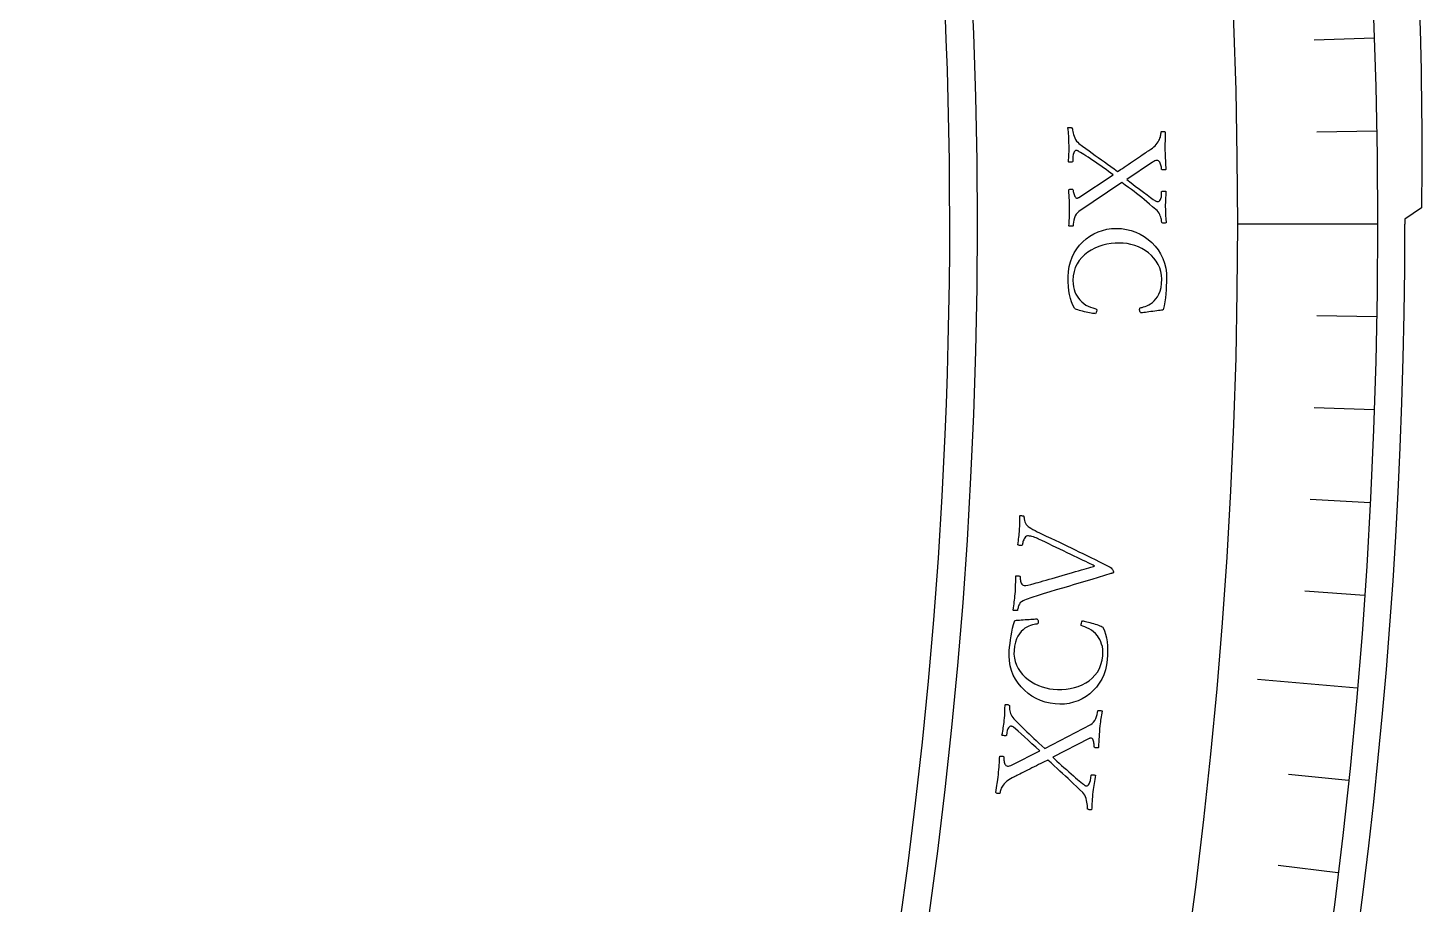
# Model space of a CAD drawing. Header units: millimetres. Extents: x -76 to 76, y -76 to 86.
# Drawn here: x 56.45 to 76.24, y -9.66 to 2.79 of the extents above; entities that cross this region are included whole.
import ezdxf

# ---------------------------------------------------------------- set-up
doc = ezdxf.new("R2010")
doc.units = ezdxf.units.MM
for name, color, linetype in [('CUT_INNER', 6, 'Continuous'), ('CUT_OUTER', 1, 'Continuous'), ('ENGRAVE', 7, 'Continuous'), ('ENGRAVE_FINE', 8, 'Continuous'), ('TEXT', 5, 'Continuous')]:
    doc.layers.add(name, color=color, linetype=linetype)

msp = doc.modelspace()

# ---------------------------------------------------------------- linework, layer by layer
at = {"layer": 'CUT_INNER'}
for centre, radius, start, end in [((0.0001, -0.0002), 69.5399, 92.274707, 357.539245), ((0.0006, 0.0002), 69.5394, 357.538874, 87.725814)]:
    msp.add_arc(centre, radius, start, end, dxfattribs=at)
at = {"layer": 'CUT_OUTER'}
msp.add_lwpolyline([(76.24, 0.2304), (76.237, 0.2282), (75.9998, 0.0698), (76, 0)], dxfattribs=at)
for centre, radius, start, end in [((13.0817, 1.0018), 63.163, 359.300197, 10.638006), ((0.0001, -0.0001), 75.9999, 179.913117, 0.0001)]:
    msp.add_arc(centre, radius, start, end, dxfattribs=at)
at = {"layer": 'ENGRAVE'}
for points in [[(75.6124, 0), (73.6227, 0)], [(75.3247, -6.5901), (73.9089, -6.4662)]]:
    msp.add_lwpolyline(points, dxfattribs=at)
for radius in [75.6124, 73.6227, 69.9276]:
    msp.add_circle((0, 0), radius, dxfattribs=at)
at = {"layer": 'ENGRAVE_FINE'}
for points in [[(75.5663, 2.6388), (74.7141, 2.6091)], [(75.6009, 1.3196), (74.7483, 1.3047)], [(75.6009, -1.3196), (74.7483, -1.3047)], [(75.5663, -2.6388), (74.7141, -2.6091)], [(75.5088, -3.9572), (74.6572, -3.9126)], [(75.4282, -5.2745), (74.5776, -5.215)], [(75.1982, -7.9036), (74.3501, -7.8145)], [(75.0488, -9.2148), (74.2024, -9.1109)]]:
    msp.add_lwpolyline(points, dxfattribs=at)
at = {"layer": 'TEXT'}
for points in [[(72.5948, 1.0426), (72.5955, 1.0047), (72.5966, 0.9683), (72.5981, 0.9336), (72.5999, 0.9005), (72.6018, 0.8684), (72.6036, 0.8365), (72.6052, 0.8048), (72.6067, 0.7735), (72.6014, 0.7715), (72.594, 0.7701), (72.5844, 0.7692), (72.5727, 0.7688), (72.5615, 0.7692), (72.5536, 0.7708), (72.5487, 0.7734), (72.5471, 0.7771), (72.5467, 0.7856), (72.5456, 0.796), (72.5438, 0.8082), (72.5413, 0.8223), (72.5379, 0.8371), (72.5335, 0.8513), (72.5281, 0.8649), (72.5215, 0.878), (72.5136, 0.8892), (72.504, 0.8972), (72.4927, 0.9019), (72.4798, 0.9033), (72.4672, 0.9016), (72.4527, 0.8965), (72.4365, 0.8883), (72.4184, 0.8768), (72.0511, 0.6307), (72.1133, 0.5847), (72.1736, 0.5397), (72.2319, 0.4957), (72.2884, 0.4526), (72.3409, 0.4129), (72.3871, 0.3791), (72.4273, 0.3511), (72.4613, 0.329), (72.4666, 0.3261), (72.4719, 0.3239), (72.4772, 0.3224), (72.4825, 0.3215), (72.4873, 0.3211), (72.4911, 0.3208), (72.4937, 0.3206), (72.4953, 0.3205), (72.503, 0.3222), (72.5112, 0.327), (72.5199, 0.3352), (72.5292, 0.3465), (72.5375, 0.3634), (72.5433, 0.388), (72.5467, 0.4204), (72.5477, 0.4607), (72.5501, 0.4636), (72.5554, 0.4658), (72.5634, 0.4674), (72.5742, 0.4684), (72.5856, 0.4687), (72.5952, 0.4683), (72.6031, 0.4672), (72.6093, 0.4654), (72.6074, 0.435), (72.6057, 0.4064), (72.604, 0.3795), (72.6025, 0.3544), (72.6012, 0.3295), (72.6003, 0.3035), (72.5998, 0.2762), (72.5997, 0.2477), (72.6001, 0.2084), (72.601, 0.1723), (72.6024, 0.1395), (72.6043, 0.1099), (72.6064, 0.0831), (72.6081, 0.0587), (72.6096, 0.0368), (72.6108, 0.0172), (72.6057, 0.0153), (72.5991, 0.0137), (72.5909, 0.0126), (72.581, 0.0118), (72.5711, 0.012), (72.5624, 0.0137), (72.5551, 0.0169), (72.5491, 0.0215), (72.5488, 0.0274), (72.5478, 0.0363), (72.5461, 0.0484), (72.5438, 0.0635), (72.5403, 0.0806), (72.5353, 0.0985), (72.5286, 0.1172), (72.5203, 0.1366), (72.5101, 0.1561), (72.4977, 0.1745), (72.4829, 0.192), (72.466, 0.2086), (72.4196, 0.2469), (72.3764, 0.2827), (72.3364, 0.3159), (72.2996, 0.3465), (72.2643, 0.3756), (72.2287, 0.4043), (72.1928, 0.4325), (72.1566, 0.4603), (72.1185, 0.4891), (72.077, 0.5203), (72.032, 0.5537), (71.9835, 0.5895), (71.3735, 0.1779), (71.3528, 0.161), (71.3353, 0.1402), (71.321, 0.1155), (71.3099, 0.0868), (71.3016, 0.0567), (71.2956, 0.028), (71.292, 0.0007), (71.2908, -0.0254), (71.2856, -0.0281), (71.2786, -0.0299), (71.2697, -0.0307), (71.2589, -0.0307), (71.2484, -0.0301), (71.2403, -0.0293), (71.2346, -0.0285), (71.2313, -0.0275), (71.2334, 0.0021), (71.2353, 0.0296), (71.2371, 0.055), (71.2387, 0.0782), (71.2401, 0.1016), (71.241, 0.1274), (71.2416, 0.1555), (71.2417, 0.186), (71.2414, 0.228), (71.2406, 0.2671), (71.2395, 0.3035), (71.238, 0.3372), (71.2361, 0.3708), (71.2341, 0.4072), (71.232, 0.4463), (71.2296, 0.4882), (71.2349, 0.492), (71.2423, 0.4947), (71.2519, 0.4963), (71.2636, 0.4969), (71.2748, 0.4965), (71.2827, 0.495), (71.2875, 0.4923), (71.2892, 0.4887), (71.2896, 0.4813), (71.2909, 0.472), (71.2929, 0.4607), (71.2958, 0.4474), (71.2995, 0.4334), (71.3042, 0.4197), (71.3098, 0.4065), (71.3163, 0.3936), (71.3236, 0.3825), (71.3316, 0.3746), (71.3402, 0.3699), (71.3494, 0.3684), (71.3517, 0.3686), (71.3544, 0.3692), (71.3576, 0.3702), (71.3611, 0.3716), (71.3646, 0.3733), (71.3677, 0.3751), (71.3704, 0.377), (71.3727, 0.3791), (71.8592, 0.6994), (71.8273, 0.723), (71.7936, 0.7475), (71.7582, 0.7729), (71.721, 0.7992), (71.6832, 0.8257), (71.6458, 0.8517), (71.6087, 0.8774), (71.5721, 0.9026), (71.5367, 0.9267), (71.5035, 0.949), (71.4724, 0.9694), (71.4434, 0.9879), (71.4177, 1.0041), (71.3962, 1.0175), (71.3791, 1.028), (71.3662, 1.0356), (71.3638, 1.0368), (71.3609, 1.0382), (71.3574, 1.0398), (71.3534, 1.0418), (71.349, 1.0435), (71.3443, 1.0448), (71.3394, 1.0455), (71.3342, 1.0457), (71.3248, 1.0433), (71.316, 1.0365), (71.3076, 1.0251), (71.2996, 1.0092), (71.2929, 0.988), (71.2883, 0.9604), (71.2858, 0.9265), (71.2853, 0.8863), (71.2802, 0.8834), (71.2732, 0.8812), (71.2643, 0.8795), (71.2535, 0.8785), (71.243, 0.8782), (71.2349, 0.8786), (71.2292, 0.8796), (71.2259, 0.8814), (71.2276, 0.9101), (71.2291, 0.939), (71.2305, 0.9682), (71.2318, 0.9977), (71.2327, 1.0272), (71.2333, 1.0564), (71.2335, 1.0853), (71.2332, 1.114), (71.2324, 1.1527), (71.2312, 1.1885), (71.2297, 1.2214), (71.2278, 1.2513), (71.2256, 1.2801), (71.2233, 1.3094), (71.2208, 1.3392), (71.2181, 1.3695), (71.2242, 1.3713), (71.2316, 1.3722), (71.2406, 1.3722), (71.2511, 1.3712), (71.2611, 1.3699), (71.2689, 1.3687), (71.2745, 1.3675), (71.2777, 1.3665), (71.2783, 1.3601), (71.2799, 1.3493), (71.2825, 1.3342), (71.2861, 1.3148), (71.2911, 1.2928), (71.2976, 1.27), (71.3057, 1.2465), (71.3154, 1.2222), (71.3269, 1.1989), (71.3403, 1.1784), (71.3557, 1.1607), (71.373, 1.1458), (71.4236, 1.1084), (71.472, 1.0727), (71.5182, 1.0387), (71.5622, 1.0066), (71.6052, 0.9754), (71.6483, 0.9443), (71.6916, 0.9133), (71.735, 0.8823), (71.7792, 0.8507), (71.8253, 0.8176), (71.873, 0.7831), (71.9225, 0.747), (71.9426, 0.7598), (71.965, 0.7744), (71.9896, 0.7907), (72.0164, 0.8089), (72.0447, 0.828), (72.0736, 0.8475), (72.1032, 0.8672), (72.1335, 0.8872), (72.1635, 0.9072), (72.1925, 0.9265), (72.2204, 0.9454), (72.2473, 0.9637), (72.2724, 0.9809), (72.2952, 0.9965), (72.3156, 1.0105), (72.3336, 1.0228), (72.3484, 1.0329), (72.3589, 1.0401), (72.3652, 1.0444), (72.3673, 1.0458), (72.3932, 1.0632), (72.4162, 1.0801), (72.4363, 1.0966), (72.4535, 1.1127), (72.4687, 1.1292), (72.4832, 1.1473), (72.4969, 1.1668), (72.5097, 1.1878), (72.5173, 1.2024), (72.5238, 1.2179), (72.529, 1.2343), (72.533, 1.2517), (72.536, 1.2685), (72.5381, 1.2832), (72.5392, 1.296), (72.5395, 1.3067), (72.541, 1.3105), (72.5458, 1.3132), (72.5537, 1.315), (72.5649, 1.3157), (72.5766, 1.3154), (72.5861, 1.314), (72.5936, 1.3114), (72.599, 1.3077), (72.5985, 1.2704), (72.5979, 1.2358), (72.597, 1.2041), (72.596, 1.1752), (72.595, 1.1463), (72.5945, 1.1146), (72.5945, 1.08), (72.5948, 1.0426)], [(72.6173, -0.7736), (72.6162, -0.8259), (72.614, -0.8794), (72.6106, -0.9341), (72.6062, -0.99), (72.6001, -1.0467), (72.5918, -1.1037), (72.5813, -1.1611), (72.5687, -1.2189), (72.5659, -1.2193), (72.5577, -1.2206), (72.5441, -1.2227), (72.525, -1.2257), (72.5022, -1.2291), (72.4776, -1.2327), (72.4511, -1.2363), (72.4227, -1.2401), (72.3941, -1.2438), (72.3668, -1.2474), (72.3408, -1.251), (72.3162, -1.2544), (72.2946, -1.2573), (72.2781, -1.2593), (72.2664, -1.2605), (72.2597, -1.2609), (72.2555, -1.2608), (72.2512, -1.2586), (72.2471, -1.2542), (72.2429, -1.2477), (72.2393, -1.24), (72.2368, -1.2321), (72.2354, -1.2239), (72.235, -1.2154), (72.2355, -1.2082), (72.2368, -1.2015), (72.2389, -1.1954), (72.2418, -1.1898), (72.2551, -1.1871), (72.2716, -1.1831), (72.2914, -1.1776), (72.3144, -1.1706), (72.3392, -1.1614), (72.3647, -1.1489), (72.3907, -1.1332), (72.4173, -1.1143), (72.4432, -1.0913), (72.4672, -1.0637), (72.4893, -1.0313), (72.5094, -0.9941), (72.5262, -0.9513), (72.5385, -0.9019), (72.5461, -0.846), (72.5492, -0.7836), (72.5465, -0.7268), (72.5373, -0.6726), (72.5215, -0.6211), (72.4991, -0.5722), (72.4711, -0.5264), (72.4386, -0.4839), (72.4015, -0.4448), (72.3599, -0.409), (72.3148, -0.377), (72.2672, -0.349), (72.2172, -0.3251), (72.1648, -0.3051), (72.1112, -0.2895), (72.0573, -0.2782), (72.0034, -0.2714), (71.9492, -0.269), (71.8889, -0.2708), (71.8291, -0.2768), (71.7698, -0.2869), (71.7111, -0.3011), (71.6539, -0.3195), (71.5995, -0.3421), (71.5479, -0.3689), (71.4991, -0.3999), (71.454, -0.4352), (71.4136, -0.4747), (71.378, -0.5184), (71.347, -0.5663), (71.322, -0.6186), (71.3038, -0.6752), (71.2927, -0.7363), (71.2884, -0.8017), (71.2898, -0.8476), (71.2948, -0.8899), (71.3036, -0.9287), (71.3162, -0.964), (71.3313, -0.9961), (71.3478, -1.0255), (71.3656, -1.0522), (71.3847, -1.0761), (71.4127, -1.1052), (71.4424, -1.13), (71.4737, -1.1506), (71.5066, -1.1671), (71.5393, -1.1804), (71.57, -1.1915), (71.5985, -1.2005), (71.625, -1.2073), (71.6252, -1.225), (71.6223, -1.2418), (71.6162, -1.2578), (71.6068, -1.2729), (71.5976, -1.2722), (71.5846, -1.2706), (71.5679, -1.268), (71.5475, -1.2644), (71.5248, -1.2601), (71.5011, -1.2553), (71.4766, -1.2502), (71.4511, -1.2447), (71.4259, -1.2388), (71.4021, -1.2327), (71.3799, -1.2263), (71.359, -1.2198), (71.3408, -1.2132), (71.3263, -1.207), (71.3155, -1.2011), (71.3084, -1.1956), (71.2872, -1.1515), (71.269, -1.1045), (71.2537, -1.0547), (71.2413, -1.0021), (71.2318, -0.9458), (71.2253, -0.8851), (71.2217, -0.8199), (71.221, -0.7503), (71.2251, -0.6758), (71.2359, -0.6046), (71.2534, -0.5365), (71.2776, -0.4717), (71.3076, -0.4106), (71.3426, -0.3538), (71.3825, -0.3014), (71.4275, -0.2533), (71.4766, -0.21), (71.5292, -0.1719), (71.5852, -0.1391), (71.6446, -0.1116), (71.7068, -0.0898), (71.7709, -0.0743), (71.837, -0.0649), (71.9051, -0.0619), (71.9773, -0.0652), (72.0472, -0.0751), (72.1149, -0.0915), (72.1803, -0.1146), (72.2427, -0.1436), (72.3016, -0.1778), (72.3568, -0.2173), (72.4084, -0.2621), (72.4554, -0.3118), (72.4969, -0.366), (72.533, -0.4246), (72.5635, -0.4877), (72.5876, -0.5546), (72.6047, -0.6245), (72.6145, -0.6975), (72.6173, -0.7736)], [(70.4686, -5.2486), (70.4709, -5.2154), (70.4727, -5.1827), (70.474, -5.1504), (70.475, -5.1187), (70.4757, -5.0874), (70.4765, -5.0563), (70.4775, -5.0255), (70.4785, -4.9949), (70.4839, -4.9936), (70.4912, -4.993), (70.5004, -4.9931), (70.5116, -4.9941), (70.5223, -4.9958), (70.5302, -4.9978), (70.5353, -5.0004), (70.5376, -5.0033), (70.5375, -5.0089), (70.5379, -5.0173), (70.5388, -5.0285), (70.5401, -5.0424), (70.5422, -5.0576), (70.5454, -5.0725), (70.5497, -5.0871), (70.5551, -5.1014), (70.5621, -5.1139), (70.5713, -5.1231), (70.5828, -5.129), (70.5965, -5.1318), (70.6182, -5.131), (70.6492, -5.1261), (70.6895, -5.1172), (70.7392, -5.1041), (70.7651, -5.0968), (70.7949, -5.0884), (70.8287, -5.0787), (70.8665, -5.0679), (70.9072, -5.0562), (70.95, -5.044), (70.9947, -5.0312), (71.0416, -5.0179), (71.0894, -5.0043), (71.1373, -4.9905), (71.1851, -4.9765), (71.233, -4.9624), (71.2799, -4.9485), (71.3249, -4.9353), (71.3679, -4.9227), (71.4091, -4.9108), (71.4475, -4.8997), (71.4822, -4.8897), (71.5132, -4.8808), (71.5406, -4.8729), (71.5632, -4.8664), (71.58, -4.8615), (71.5909, -4.8581), (71.5961, -4.8564), (71.5891, -4.8526), (71.5763, -4.846), (71.5577, -4.8366), (71.5332, -4.8244), (71.5041, -4.81), (71.4711, -4.7939), (71.4344, -4.776), (71.394, -4.7565), (71.3506, -4.7356), (71.305, -4.7137), (71.2572, -4.6907), (71.2072, -4.6666), (71.1558, -4.642), (71.1041, -4.6172), (71.052, -4.5923), (70.9995, -4.5673), (70.9476, -4.5426), (70.8972, -4.5188), (70.8484, -4.4957), (70.8011, -4.4733), (70.7832, -4.4651), (70.7648, -4.4574), (70.7458, -4.4501), (70.7263, -4.4433), (70.7072, -4.4375), (70.6896, -4.4331), (70.6736, -4.4302), (70.6591, -4.4286), (70.643, -4.4294), (70.6289, -4.4338), (70.6167, -4.4419), (70.6064, -4.4537), (70.5976, -4.4676), (70.5902, -4.4821), (70.584, -4.4972), (70.5792, -4.5129), (70.5754, -4.5278), (70.5726, -4.5401), (70.5708, -4.5501), (70.5699, -4.5576), (70.5663, -4.561), (70.5602, -4.5632), (70.5517, -4.5643), (70.5407, -4.5641), (70.5296, -4.5628), (70.5205, -4.5607), (70.5134, -4.5576), (70.5084, -4.5536), (70.5113, -4.5258), (70.5143, -4.4988), (70.5174, -4.4726), (70.5205, -4.4472), (70.5235, -4.4218), (70.5261, -4.3956), (70.5284, -4.3685), (70.5303, -4.3407), (70.5317, -4.3179), (70.5327, -4.2975), (70.5335, -4.2796), (70.5339, -4.2642), (70.5342, -4.2501), (70.5343, -4.2362), (70.5343, -4.2223), (70.5341, -4.2086), (70.5339, -4.1941), (70.5338, -4.1781), (70.5338, -4.1605), (70.5338, -4.1414), (70.5392, -4.14), (70.5467, -4.1395), (70.5563, -4.1399), (70.5679, -4.1413), (70.579, -4.1431), (70.5868, -4.145), (70.5915, -4.147), (70.593, -4.149), (70.5932, -4.1574), (70.5944, -4.1699), (70.5968, -4.1865), (70.6002, -4.2073), (70.6055, -4.2291), (70.6137, -4.2488), (70.6246, -4.2665), (70.6383, -4.2821), (70.651, -4.2931), (70.669, -4.3058), (70.6924, -4.3203), (70.7212, -4.3366), (70.7523, -4.3534), (70.7828, -4.3691), (70.8127, -4.384), (70.842, -4.3978), (70.9099, -4.43), (70.9749, -4.4608), (71.0371, -4.4903), (71.0964, -4.5185), (71.1537, -4.5458), (71.21, -4.5729), (71.2653, -4.5997), (71.3195, -4.6262), (71.3737, -4.6527), (71.4289, -4.6798), (71.4851, -4.7074), (71.5424, -4.7355), (71.6017, -4.7648), (71.664, -4.7959), (71.7295, -4.8288), (71.798, -4.8637), (71.8159, -4.8737), (71.8307, -4.8838), (71.8422, -4.8942), (71.8506, -4.9047), (71.8564, -4.9154), (71.8603, -4.926), (71.8623, -4.9367), (71.8625, -4.9473), (71.8615, -4.9503), (71.8587, -4.953), (71.8542, -4.9552), (71.848, -4.957), (71.8415, -4.9587), (71.8358, -4.9605), (71.8311, -4.9623), (71.8273, -4.9642), (71.7342, -4.9924), (71.6442, -5.0196), (71.5573, -5.0457), (71.4736, -5.0708), (71.3911, -5.0954), (71.3078, -5.1202), (71.2239, -5.1451), (71.1393, -5.1701), (71.0522, -5.1961), (70.9607, -5.2236), (70.8647, -5.2527), (70.7644, -5.2833), (70.7336, -5.2925), (70.7044, -5.3018), (70.6768, -5.311), (70.6508, -5.3201), (70.6261, -5.3297), (70.6024, -5.3399), (70.5797, -5.3509), (70.5581, -5.3626), (70.5495, -5.3683), (70.5416, -5.3761), (70.5343, -5.3861), (70.5276, -5.3982), (70.5217, -5.4114), (70.5166, -5.4245), (70.5122, -5.4375), (70.5087, -5.4504), (70.5059, -5.4625), (70.5038, -5.4729), (70.5023, -5.4817), (70.5015, -5.4888), (70.4996, -5.4896), (70.4942, -5.4898), (70.4852, -5.4895), (70.4727, -5.4887), (70.4601, -5.4876), (70.4507, -5.4864), (70.4448, -5.4853), (70.4421, -5.4842), (70.4459, -5.4502), (70.4495, -5.4193), (70.4531, -5.3914), (70.4565, -5.3665), (70.4598, -5.3416), (70.4629, -5.3136), (70.4659, -5.2826), (70.4686, -5.2486)], [(70.3844, -6.0579), (70.3893, -6.0072), (70.3953, -5.9555), (70.4024, -5.9026), (70.4107, -5.8487), (70.4205, -5.7941), (70.4325, -5.7392), (70.4465, -5.6842), (70.4627, -5.6288), (70.4655, -5.6286), (70.4737, -5.6279), (70.4875, -5.6267), (70.5067, -5.625), (70.5297, -5.6231), (70.5545, -5.6212), (70.5811, -5.6193), (70.6097, -5.6174), (70.6385, -5.6155), (70.6659, -5.6137), (70.6921, -5.6119), (70.7169, -5.6101), (70.7385, -5.6086), (70.7552, -5.6076), (70.7669, -5.6071), (70.7736, -5.6072), (70.7778, -5.6075), (70.7819, -5.61), (70.7858, -5.6145), (70.7896, -5.6211), (70.7927, -5.6289), (70.7947, -5.6369), (70.7957, -5.645), (70.7955, -5.6533), (70.7946, -5.6604), (70.7928, -5.6668), (70.7904, -5.6727), (70.7871, -5.678), (70.7737, -5.6798), (70.7569, -5.6827), (70.7369, -5.6869), (70.7135, -5.6922), (70.6881, -5.6996), (70.6619, -5.7102), (70.635, -5.7238), (70.6072, -5.7406), (70.5799, -5.7612), (70.5542, -5.7866), (70.53, -5.8166), (70.5075, -5.8514), (70.4878, -5.8919), (70.4722, -5.9391), (70.4606, -5.9928), (70.4531, -6.0533), (70.4516, -6.1087), (70.4567, -6.1621), (70.4686, -6.2134), (70.4871, -6.2627), (70.5113, -6.3096), (70.5403, -6.3537), (70.5741, -6.3949), (70.6126, -6.4333), (70.6549, -6.4685), (70.6999, -6.5), (70.7476, -6.5278), (70.7981, -6.5519), (70.8502, -6.5721), (70.9028, -6.5879), (70.956, -6.5994), (71.0097, -6.6066), (71.0699, -6.6101), (71.13, -6.6095), (71.1899, -6.6048), (71.2497, -6.5959), (71.3083, -6.5826), (71.3644, -6.5648), (71.4181, -6.5425), (71.4695, -6.5157), (71.5174, -6.4842), (71.561, -6.448), (71.6001, -6.4071), (71.6349, -6.3615), (71.6641, -6.311), (71.6866, -6.2554), (71.7025, -6.1948), (71.7117, -6.1293), (71.7137, -6.083), (71.7118, -6.04), (71.7058, -6.0004), (71.6957, -5.964), (71.6829, -5.9306), (71.6685, -5.8999), (71.6526, -5.8719), (71.635, -5.8466), (71.609, -5.8156), (71.5811, -5.7887), (71.5512, -5.766), (71.5194, -5.7474), (71.4876, -5.7321), (71.4577, -5.719), (71.4298, -5.7082), (71.4038, -5.6998), (71.4047, -5.6821), (71.4086, -5.6655), (71.4157, -5.6499), (71.426, -5.6354), (71.4352, -5.6366), (71.4481, -5.639), (71.4646, -5.6427), (71.4847, -5.6475), (71.5071, -5.6532), (71.5304, -5.6594), (71.5546, -5.6661), (71.5797, -5.6732), (71.6045, -5.6806), (71.6278, -5.6882), (71.6496, -5.696), (71.67, -5.7039), (71.6878, -5.7116), (71.7019, -5.7187), (71.7123, -5.7253), (71.719, -5.7313), (71.7373, -5.7771), (71.7524, -5.8256), (71.7644, -5.8768), (71.7731, -5.9308), (71.7786, -5.9882), (71.7808, -6.0499), (71.7796, -6.1159), (71.7751, -6.1862), (71.7652, -6.2609), (71.7487, -6.3319), (71.7258, -6.3991), (71.6963, -6.4624), (71.6612, -6.5213), (71.6214, -6.5754), (71.577, -6.6245), (71.528, -6.6687), (71.4751, -6.7076), (71.4192, -6.7409), (71.3605, -6.7685), (71.2987, -6.7904), (71.2348, -6.8062), (71.1695, -6.8156), (71.1029, -6.8186), (71.0348, -6.8152), (70.9632, -6.8051), (70.8945, -6.7887), (70.8287, -6.7662), (70.7657, -6.7375), (70.7062, -6.7033), (70.6507, -6.6644), (70.5992, -6.6208), (70.5517, -6.5724), (70.5092, -6.5199), (70.4724, -6.4635), (70.4414, -6.4035), (70.4162, -6.3396), (70.3974, -6.2727), (70.3859, -6.2035), (70.3816, -6.1319), (70.3844, -6.0579)], [(70.2299, -7.8185), (70.2338, -7.7818), (70.2371, -7.7465), (70.2398, -7.7128), (70.2419, -7.6806), (70.2438, -7.6493), (70.2458, -7.6183), (70.2478, -7.5876), (70.25, -7.5571), (70.2555, -7.5558), (70.263, -7.5553), (70.2726, -7.5556), (70.2842, -7.5565), (70.2953, -7.5583), (70.303, -7.5607), (70.3075, -7.5638), (70.3087, -7.5676), (70.3082, -7.5759), (70.3081, -7.586), (70.3084, -7.5981), (70.3093, -7.612), (70.3109, -7.6267), (70.3136, -7.641), (70.3174, -7.6548), (70.3224, -7.6683), (70.3289, -7.6801), (70.3375, -7.689), (70.3481, -7.6949), (70.3609, -7.6979), (70.3736, -7.6977), (70.3885, -7.6945), (70.4056, -7.6885), (70.4249, -7.6795), (70.818, -7.4822), (70.7614, -7.43), (70.7065, -7.3792), (70.6533, -7.3296), (70.6018, -7.2814), (70.5538, -7.2371), (70.5114, -7.1992), (70.4744, -7.1677), (70.4429, -7.1425), (70.4379, -7.1392), (70.4328, -7.1365), (70.4277, -7.1345), (70.4225, -7.1331), (70.4178, -7.1321), (70.4141, -7.1314), (70.4115, -7.131), (70.4099, -7.1308), (70.4021, -7.1315), (70.3934, -7.1354), (70.3839, -7.1424), (70.3735, -7.1524), (70.3635, -7.1679), (70.3552, -7.1911), (70.3484, -7.2222), (70.3432, -7.2611), (70.3404, -7.2636), (70.335, -7.2653), (70.3268, -7.2659), (70.316, -7.2657), (70.3047, -7.2647), (70.2951, -7.2632), (70.2874, -7.2613), (70.2814, -7.2589), (70.2865, -7.2297), (70.2913, -7.2022), (70.2957, -7.1764), (70.2998, -7.1523), (70.3037, -7.1284), (70.3072, -7.1032), (70.3105, -7.0769), (70.3134, -7.0493), (70.317, -7.0112), (70.3197, -6.9762), (70.3215, -6.9442), (70.3225, -6.9154), (70.323, -6.8892), (70.3236, -6.8654), (70.3242, -6.844), (70.3249, -6.825), (70.3301, -6.8236), (70.3368, -6.8228), (70.3452, -6.8224), (70.355, -6.8227), (70.3649, -6.8238), (70.3733, -6.8263), (70.3803, -6.8301), (70.3858, -6.8352), (70.3856, -6.8409), (70.3858, -6.8496), (70.3863, -6.8615), (70.3871, -6.8764), (70.389, -6.8933), (70.3923, -6.9112), (70.3971, -6.93), (70.4034, -6.9497), (70.4117, -6.9696), (70.4223, -6.9887), (70.4352, -7.0072), (70.4504, -7.0251), (70.4927, -7.0671), (70.532, -7.1064), (70.5684, -7.1429), (70.6018, -7.1766), (70.6339, -7.2088), (70.6663, -7.2407), (70.699, -7.2722), (70.732, -7.3033), (70.7667, -7.3357), (70.8046, -7.3708), (70.8456, -7.4087), (70.8899, -7.4494), (71.5403, -7.1059), (71.5626, -7.0911), (71.5821, -7.0719), (71.5989, -7.0485), (71.6128, -7.0208), (71.6241, -6.9915), (71.6328, -6.9632), (71.6391, -6.9361), (71.6428, -6.91), (71.6482, -6.9078), (71.6554, -6.9067), (71.6643, -6.9067), (71.675, -6.9078), (71.6854, -6.9094), (71.6934, -6.9109), (71.699, -6.9123), (71.7022, -6.9136), (71.6973, -6.9432), (71.6927, -6.9707), (71.6884, -6.996), (71.6845, -7.0192), (71.6808, -7.0426), (71.6773, -7.0685), (71.6739, -7.0967), (71.6706, -7.1274), (71.6666, -7.1696), (71.6632, -7.2091), (71.6605, -7.2458), (71.6585, -7.2798), (71.6567, -7.3138), (71.6548, -7.3505), (71.6526, -7.3901), (71.6503, -7.4325), (71.6446, -7.4357), (71.637, -7.4376), (71.6273, -7.4382), (71.6156, -7.4375), (71.6045, -7.4359), (71.5968, -7.4334), (71.5923, -7.4303), (71.5911, -7.4264), (71.5915, -7.419), (71.5912, -7.4095), (71.5904, -7.398), (71.589, -7.3843), (71.5869, -7.3698), (71.5837, -7.3556), (71.5796, -7.3417), (71.5745, -7.3281), (71.5685, -7.3162), (71.5614, -7.3074), (71.5534, -7.3018), (71.5444, -7.2993), (71.542, -7.2992), (71.5392, -7.2996), (71.536, -7.3002), (71.5324, -7.3013), (71.5287, -7.3026), (71.5254, -7.304), (71.5225, -7.3057), (71.52, -7.3075), (71.0009, -7.5718), (71.0299, -7.5988), (71.0604, -7.6269), (71.0926, -7.6562), (71.1264, -7.6866), (71.1609, -7.7174), (71.1949, -7.7477), (71.2286, -7.7776), (71.2619, -7.8071), (71.2941, -7.8354), (71.3244, -7.8616), (71.3527, -7.8858), (71.3791, -7.9079), (71.4026, -7.9272), (71.4223, -7.9432), (71.438, -7.9558), (71.4498, -7.9651), (71.452, -7.9665), (71.4547, -7.9683), (71.458, -7.9704), (71.4617, -7.9728), (71.4659, -7.9752), (71.4704, -7.977), (71.4751, -7.9784), (71.4803, -7.9792), (71.4898, -7.978), (71.4995, -7.9722), (71.5093, -7.9619), (71.5191, -7.947), (71.5284, -7.9266), (71.5364, -7.8995), (71.5431, -7.8659), (71.5486, -7.8257), (71.554, -7.8234), (71.5613, -7.8219), (71.5703, -7.8214), (71.5811, -7.8217), (71.5915, -7.8226), (71.5995, -7.824), (71.6051, -7.8257), (71.6082, -7.8279), (71.603, -7.8565), (71.5979, -7.8853), (71.5929, -7.9145), (71.5879, -7.9439), (71.5832, -7.9734), (71.579, -8.0026), (71.5751, -8.0316), (71.5717, -8.0604), (71.5675, -8.0993), (71.564, -8.1353), (71.5612, -8.1685), (71.5592, -8.1988), (71.5575, -8.2279), (71.5559, -8.2576), (71.5543, -8.2878), (71.5528, -8.3185), (71.5467, -8.3195), (71.5391, -8.3193), (71.5302, -8.3181), (71.52, -8.3158), (71.5102, -8.3131), (71.5027, -8.3108), (71.4973, -8.3089), (71.4942, -8.3074), (71.4945, -8.3009), (71.4944, -8.29), (71.4938, -8.2745), (71.4929, -8.2546), (71.4909, -8.2319), (71.4875, -8.2083), (71.4826, -8.1837), (71.4761, -8.1581), (71.4678, -8.1333), (71.4571, -8.1111), (71.4442, -8.0914), (71.4289, -8.0743), (71.3836, -8.0305), (71.3402, -7.9888), (71.2986, -7.9492), (71.2589, -7.9117), (71.2201, -7.8754), (71.1812, -7.8392), (71.142, -7.8032), (71.1027, -7.7673), (71.0625, -7.7307), (71.0208, -7.6925), (70.9774, -7.6527), (70.9325, -7.6113), (70.911, -7.6216), (70.8871, -7.6333), (70.8608, -7.6465), (70.832, -7.6612), (70.8017, -7.6766), (70.7707, -7.6922), (70.7389, -7.708), (70.7065, -7.724), (70.6743, -7.7399), (70.6432, -7.7553), (70.6132, -7.7703), (70.5844, -7.7848), (70.5573, -7.7986), (70.5328, -7.8109), (70.5109, -7.822), (70.4915, -7.8318), (70.4756, -7.8397), (70.4643, -7.8454), (70.4575, -7.8488), (70.4553, -7.85), (70.4274, -7.8636), (70.4025, -7.8771), (70.3805, -7.8906), (70.3615, -7.904), (70.3443, -7.9181), (70.3277, -7.9337), (70.3117, -7.9509), (70.2964, -7.9696), (70.2869, -7.9827), (70.2786, -7.9969), (70.2713, -8.0121), (70.2651, -8.0283), (70.26, -8.0442), (70.256, -8.0582), (70.2532, -8.0703), (70.2516, -8.0806), (70.2496, -8.0841), (70.2445, -8.0862), (70.2364, -8.0868), (70.2253, -8.0861), (70.2137, -8.0842), (70.2044, -8.0815), (70.1973, -8.0781), (70.1925, -8.0738), (70.1977, -8.0378), (70.2028, -8.0046), (70.2077, -7.9741), (70.2124, -7.9463), (70.2169, -7.9185), (70.2214, -7.888), (70.2257, -7.8547), (70.2299, -7.8185)]]:
    msp.add_lwpolyline(points, close=True, dxfattribs=at)

doc.saveas('drawing.dxf')
